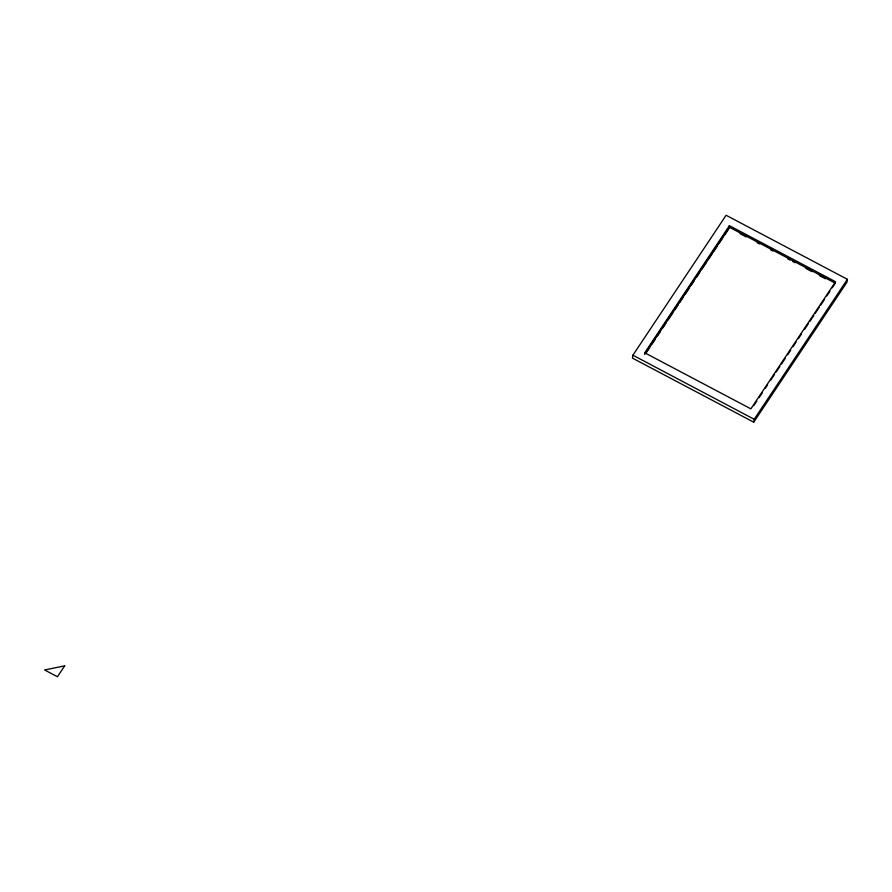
<?xml version="1.0" encoding="UTF-8"?>
<svg xmlns="http://www.w3.org/2000/svg" width="892" height="892" viewBox="0 0 892 892"><rect width="100%" height="100%" fill="white"/><g stroke="black" fill="none" stroke-linecap="round" stroke-linejoin="round"><path stroke-width="1.34" d="M632.896 355.206L632.45 358.116L753.74 422.172L846.954 282.218L847.4 279.319L726.11 215.262L632.896 355.206L754.186 419.273L753.74 422.172M728.976 228.586L729.411 225.687L835.548 281.738L750.874 408.848L644.749 352.797L729.411 225.687M644.526 354.247L729.199 227.137L835.325 283.188L832.247 287.804M645.184 353.812L729.087 227.861M645.841 353.388L649.699 347.601M652.007 344.145L655.085 339.517M657.393 336.05L660.47 331.434M662.778 327.966L665.856 323.339M668.164 319.871L672.791 312.936M674.33 310.628L678.176 304.852M679.715 302.544L683.562 296.757M685.101 294.449L688.947 288.673M691.255 285.206L694.333 280.59M696.641 277.122L699.729 272.495M702.037 269.027L706.654 262.092M708.192 259.784L712.039 254.008M713.578 251.7L717.424 245.924M718.963 243.605L722.81 237.83M724.349 235.521L728.207 229.746M753.74 405.67L756.817 401.054M759.125 397.587L762.203 392.959M765.28 388.343L767.588 384.876M770.666 380.248L774.512 374.473M776.051 372.165L779.909 366.389M781.448 364.07L785.294 358.294M787.603 354.826L790.68 350.21M792.988 346.743L796.065 342.115M798.373 338.648L801.451 334.032M804.539 329.404L808.386 323.629M809.925 321.321L813.772 315.545M815.31 313.226L819.157 307.45M820.696 305.142L824.543 299.366M826.851 295.899L829.939 291.271M754.186 419.273L847.4 279.319M740.059 233.659L746.158 236.882M757.141 242.68L759.583 243.962M770.554 249.771L772.996 251.053M787.636 258.78L790.078 260.074M792.52 261.367L794.95 262.649M805.933 268.447L812.032 271.67M819.358 275.539L825.457 278.761M64.681 665.867L57.434 676.738L44.6 669.959L64.681 665.867"/></g></svg>
